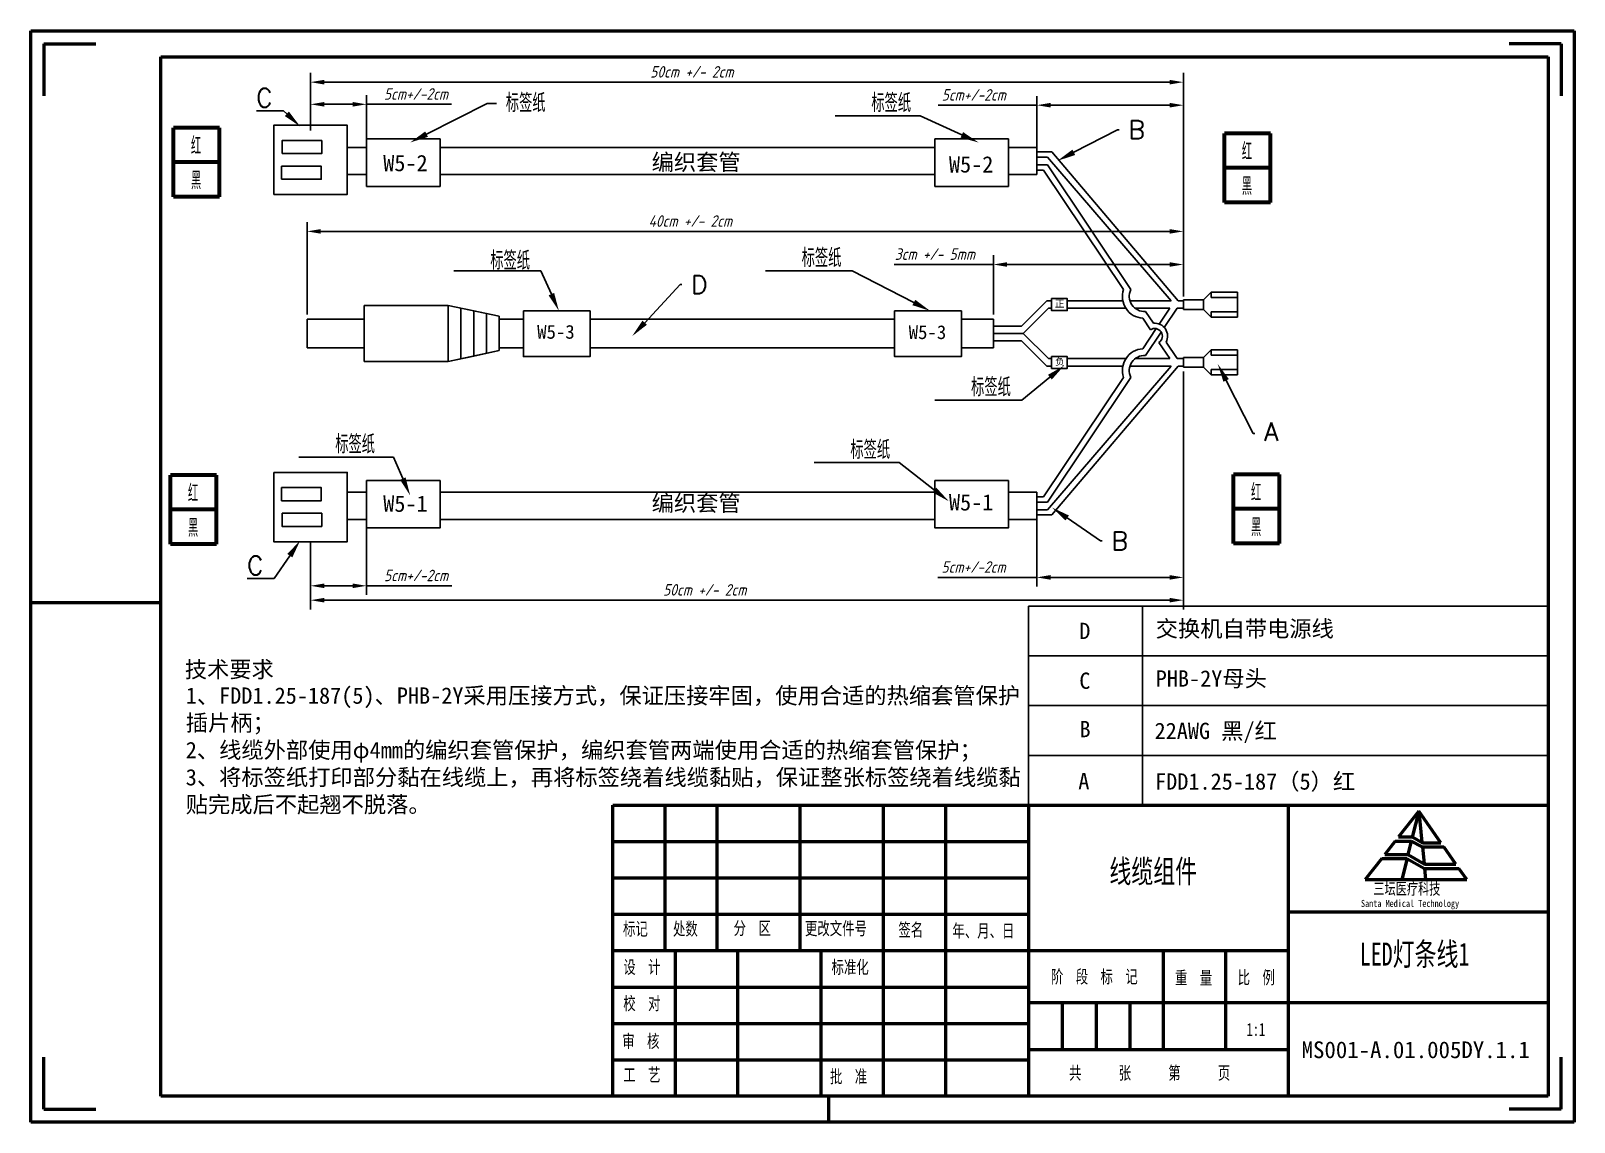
# Model space of a CAD drawing. Header units: millimetres. Extents: x 18449 to 19893, y 1703 to 2260.
# Drawn here: x 18449.9 to 18785.6, y 1704.9 to 1942.3 of the extents above; entities that cross this region are included whole.
import ezdxf
from ezdxf import colors
from ezdxf.entities.mleader import LeaderData, LeaderLine
from ezdxf.enums import TextEntityAlignment as Align
from ezdxf.math import Vec2, Vec3

# ---------------------------------------------------------------- set-up
doc = ezdxf.new("R2010")
doc.units = ezdxf.units.MM
doc.layers.add('7标注层', color=4, linetype='Continuous')
doc.layers.add('dim', color=82, linetype='Continuous', lineweight=9)
doc.layers.add('总内框线', color=7, linetype='Continuous', lineweight=50)
doc.styles.add('GB', font='gbeitc.shx', dxfattribs={"bigfont": 'gbcbig.shx'})
doc.styles.add('SLDTEXTSTYLE1', font='TXT', dxfattribs={"width": 0.7})
doc.styles.get("Standard").update_dxf_attribs({"font": 'txt', "bigfont": 'gbcbig.shx'})
doc.styles.add('TXT08', font='txt.shx', dxfattribs={"width": 0.8, "bigfont": 'gbcbig.shx'})
doc.styles.add('宋体', font='')
doc.styles.get('宋体').set_extended_font_data('SimSun')
doc.dimstyles.new('GB', dxfattribs={"dimtxt": 2.5, "dimasz": 3, "dimexe": 2, "dimexo": 1, "dimgap": 1, "dimtad": 1, "dimtoh": 1, "dimdsep": 46, "dimtxsty": 'GB', "dimcen": 2.5, "dimclrd": 1, "dimclre": 3, "dimclrt": 6, "dimadec": 0, "dimazin": 0, "dimtfac": 1, "dimtmove": 0, "dimatfit": 3, "dimfxl": 4, "dimarcsym": 0})

# ---------------------------------------------------------------- blocks, each defined once
blk = doc.blocks.new('*D376')
at = {"color": 3, "lineweight": -2, "transparency": 16777216}
for p, q in [((18509.98, 1880.64), (18509.98, 1900.7)), ((18700.62, 1884.57), (18700.62, 1900.7))]:
    blk.add_line(p, q, dxfattribs=at)
at = {"color": 1, "lineweight": -2, "transparency": 16777216}
blk.add_line((18512.98, 1898.7), (18697.62, 1898.7), dxfattribs=at)
at = {"color": 1, "transparency": 16777216}
for points in [[(18512.98, 1899.2), (18512.98, 1898.2), (18509.98, 1898.7)], [(18697.62, 1899.2), (18697.62, 1898.2), (18700.62, 1898.7)]]:
    blk.add_solid(points, dxfattribs=at)
at = {"layer": 'Defpoints', "color": 0, "transparency": 16777216}
for p in [(18700.62, 1898.7), (18700.62, 1883.57), (18509.98, 1879.64)]:
    blk.add_point(p, dxfattribs=at)
at = {"color": 6, "transparency": 16777216, "insert": (18593.36, 1900.95), "char_height": 2.5, "attachment_point": 5, "style": 'GB'}
blk.add_mtext('40cm +/- 2cm', dxfattribs=at)
blk = doc.blocks.new('*D377')
at = {"color": 3, "lineweight": -2, "transparency": 16777216}
for p, q in [((18659.28, 1880.59), (18659.28, 1893.5)), ((18700.62, 1884.8), (18700.62, 1893.5))]:
    blk.add_line(p, q, dxfattribs=at)
at = {"color": 1, "lineweight": -2, "transparency": 16777216}
for p, q in [((18659.28, 1891.5), (18637.67, 1891.5)), ((18697.62, 1891.5), (18662.28, 1891.5))]:
    blk.add_line(p, q, dxfattribs=at)
at = {"color": 1, "transparency": 16777216}
for points in [[(18662.28, 1892), (18662.28, 1891), (18659.28, 1891.5)], [(18697.62, 1892), (18697.62, 1891), (18700.62, 1891.5)]]:
    blk.add_solid(points, dxfattribs=at)
at = {"layer": 'Defpoints', "color": 0, "transparency": 16777216}
for p in [(18659.28, 1891.5), (18700.62, 1883.8), (18659.28, 1879.59)]:
    blk.add_point(p, dxfattribs=at)
at = {"color": 6, "transparency": 16777216, "insert": (18646.56, 1893.75), "char_height": 2.5, "attachment_point": 5, "style": 'GB'}
blk.add_mtext('3cm +/- 5mm', dxfattribs=at)
blk = doc.blocks.new('*D407')
at = {"color": 3, "lineweight": -2, "transparency": 16777216}
for p, q in [((18700.62, 1867.19), (18700.62, 1816.48)), ((18510.73, 1828), (18510.73, 1816.48))]:
    blk.add_line(p, q, dxfattribs=at)
at = {"color": 1, "lineweight": -2, "transparency": 16777216}
blk.add_line((18513.73, 1818.48), (18697.62, 1818.48), dxfattribs=at)
at = {"color": 1, "transparency": 16777216}
for points in [[(18513.73, 1818.98), (18513.73, 1817.98), (18510.73, 1818.48)], [(18697.62, 1818.98), (18697.62, 1817.98), (18700.62, 1818.48)]]:
    blk.add_solid(points, dxfattribs=at)
at = {"layer": 'Defpoints', "color": 0, "transparency": 16777216}
for p in [(18700.62, 1868.19), (18510.73, 1829), (18700.62, 1818.48)]:
    blk.add_point(p, dxfattribs=at)
at = {"color": 6, "transparency": 16777216, "insert": (18596.5, 1820.73), "char_height": 2.5, "attachment_point": 5, "style": 'GB'}
blk.add_mtext('50cm +/- 2cm', dxfattribs=at)
blk = doc.blocks.new('*D408')
at = {"layer": '7标注层', "color": 3, "lineweight": -2, "transparency": 16777216}
for p, q in [((18522.93, 1840.94), (18522.93, 1819.61)), ((18510.73, 1831.11), (18510.73, 1819.61))]:
    blk.add_line(p, q, dxfattribs=at)
at = {"layer": '7标注层', "color": 1, "lineweight": -2, "transparency": 16777216}
for p, q in [((18513.73, 1821.61), (18519.93, 1821.61)), ((18522.93, 1821.61), (18541.46, 1821.61))]:
    blk.add_line(p, q, dxfattribs=at)
at = {"layer": '7标注层', "color": 1, "transparency": 16777216}
for points in [[(18513.73, 1822.11), (18513.73, 1821.11), (18510.73, 1821.61)], [(18519.93, 1822.11), (18519.93, 1821.11), (18522.93, 1821.61)]]:
    blk.add_solid(points, dxfattribs=at)
at = {"layer": 'Defpoints', "color": 0, "transparency": 16777216}
for p in [(18522.93, 1841.94), (18510.73, 1832.11), (18522.93, 1821.61)]:
    blk.add_point(p, dxfattribs=at)
at = {"layer": '7标注层', "color": 6, "transparency": 16777216, "insert": (18533.71, 1823.86), "char_height": 2.5, "attachment_point": 5, "style": 'GB'}
blk.add_mtext('5cm+/-2cm', dxfattribs=at)
blk = doc.blocks.new('*D409')
at = {"layer": '7标注层', "color": 3, "lineweight": -2, "transparency": 16777216}
for p, q in [((18700.62, 1868.19), (18700.62, 1821.44)), ((18668.72, 1840.94), (18668.72, 1821.44))]:
    blk.add_line(p, q, dxfattribs=at)
at = {"layer": '7标注层', "color": 1, "lineweight": -2, "transparency": 16777216}
for p, q in [((18668.72, 1823.44), (18647.23, 1823.44)), ((18697.62, 1823.44), (18671.72, 1823.44))]:
    blk.add_line(p, q, dxfattribs=at)
at = {"layer": '7标注层', "color": 1, "transparency": 16777216}
for points in [[(18671.72, 1823.94), (18671.72, 1822.94), (18668.72, 1823.44)], [(18697.62, 1823.94), (18697.62, 1822.94), (18700.62, 1823.44)]]:
    blk.add_solid(points, dxfattribs=at)
at = {"layer": 'Defpoints', "color": 0, "transparency": 16777216}
for p in [(18700.62, 1869.19), (18668.72, 1841.94), (18700.62, 1823.44)]:
    blk.add_point(p, dxfattribs=at)
at = {"layer": '7标注层', "color": 6, "transparency": 16777216, "insert": (18654.97, 1825.69), "char_height": 2.5, "attachment_point": 5, "style": 'GB'}
blk.add_mtext('5cm+/-2cm', dxfattribs=at)
blk = doc.blocks.new('*D413')
at = {"color": 3, "lineweight": -2, "transparency": 16777216}
for p, q in [((18510.73, 1921.26), (18510.73, 1933.16)), ((18700.62, 1884.57), (18700.62, 1933.16))]:
    blk.add_line(p, q, dxfattribs=at)
at = {"color": 1, "lineweight": -2, "transparency": 16777216}
blk.add_line((18513.73, 1931.16), (18697.62, 1931.16), dxfattribs=at)
at = {"color": 1, "transparency": 16777216}
for points in [[(18513.73, 1931.66), (18513.73, 1930.66), (18510.73, 1931.16)], [(18697.62, 1931.66), (18697.62, 1930.66), (18700.62, 1931.16)]]:
    blk.add_solid(points, dxfattribs=at)
at = {"layer": 'Defpoints', "color": 0, "transparency": 16777216}
for p in [(18700.62, 1931.16), (18510.73, 1920.26), (18700.62, 1883.57)]:
    blk.add_point(p, dxfattribs=at)
at = {"color": 6, "transparency": 16777216, "insert": (18593.7, 1933.41), "char_height": 2.5, "attachment_point": 5, "style": 'GB'}
blk.add_mtext('50cm +/- 2cm', dxfattribs=at)
blk = doc.blocks.new('*D414')
at = {"layer": '7标注层', "color": 3, "lineweight": -2, "transparency": 16777216}
for p, q in [((18510.73, 1920.62), (18510.73, 1928.34)), ((18522.93, 1916.95), (18522.93, 1928.34))]:
    blk.add_line(p, q, dxfattribs=at)
at = {"layer": '7标注层', "color": 1, "lineweight": -2, "transparency": 16777216}
for p, q in [((18513.73, 1926.34), (18519.93, 1926.34)), ((18522.93, 1926.34), (18541.42, 1926.34))]:
    blk.add_line(p, q, dxfattribs=at)
at = {"layer": '7标注层', "color": 1, "transparency": 16777216}
for points in [[(18513.73, 1926.84), (18513.73, 1925.84), (18510.73, 1926.34)], [(18519.93, 1926.84), (18519.93, 1925.84), (18522.93, 1926.34)]]:
    blk.add_solid(points, dxfattribs=at)
at = {"layer": 'Defpoints', "color": 0, "transparency": 16777216}
for p in [(18522.93, 1926.34), (18510.73, 1919.62), (18522.93, 1915.95)]:
    blk.add_point(p, dxfattribs=at)
at = {"layer": '7标注层', "color": 6, "transparency": 16777216, "insert": (18533.68, 1928.59), "char_height": 2.5, "attachment_point": 5, "style": 'GB'}
blk.add_mtext('5cm+/-2cm', dxfattribs=at)
blk = doc.blocks.new('*D415')
at = {"layer": '7标注层', "color": 3, "lineweight": -2, "transparency": 16777216}
for p, q in [((18668.72, 1916.95), (18668.72, 1928.15)), ((18700.62, 1884.57), (18700.62, 1928.15))]:
    blk.add_line(p, q, dxfattribs=at)
at = {"layer": '7标注层', "color": 1, "lineweight": -2, "transparency": 16777216}
for p, q in [((18668.72, 1926.15), (18647.27, 1926.15)), ((18697.62, 1926.15), (18671.72, 1926.15))]:
    blk.add_line(p, q, dxfattribs=at)
at = {"layer": '7标注层', "color": 1, "transparency": 16777216}
for points in [[(18671.72, 1926.65), (18671.72, 1925.65), (18668.72, 1926.15)], [(18697.62, 1926.65), (18697.62, 1925.65), (18700.62, 1926.15)]]:
    blk.add_solid(points, dxfattribs=at)
at = {"layer": 'Defpoints', "color": 0, "transparency": 16777216}
for p in [(18700.62, 1926.15), (18668.72, 1915.95), (18700.62, 1883.57)]:
    blk.add_point(p, dxfattribs=at)
at = {"layer": '7标注层', "color": 6, "transparency": 16777216, "insert": (18655.02, 1928.4), "char_height": 2.5, "attachment_point": 5, "style": 'GB'}
blk.add_mtext('5cm+/-2cm', dxfattribs=at)

msp = doc.modelspace()

# ---------------------------------------------------------------- linework, layer by layer
at = {"color": 3, "lineweight": 60}
for p, q in [((18490.961, 1921.25), (18480.928, 1921.25)), ((18480.928, 1906.25), (18480.928, 1921.25)), ((18490.961, 1906.25), (18490.961, 1921.25)), ((18719.57, 1920.018), (18709.537, 1920.018)), ((18709.537, 1905.018), (18709.537, 1920.018)), ((18719.57, 1905.018), (18719.57, 1920.018)), ((18490.961, 1913.75), (18480.928, 1913.75)), ((18719.57, 1912.518), (18709.537, 1912.518)), ((18490.961, 1906.25), (18480.928, 1906.25)), ((18719.57, 1905.018), (18709.537, 1905.018)), ((18490.313, 1845.682), (18480.28, 1845.682)), ((18480.28, 1830.682), (18480.28, 1845.682)), ((18490.313, 1830.682), (18490.313, 1845.682)), ((18721.556, 1845.823), (18711.524, 1845.823)), ((18711.524, 1830.823), (18711.524, 1845.823)), ((18721.556, 1830.823), (18721.556, 1845.823)), ((18490.313, 1838.182), (18480.28, 1838.182)), ((18721.556, 1838.323), (18711.524, 1838.323)), ((18490.313, 1830.682), (18480.28, 1830.682)), ((18721.556, 1830.823), (18711.524, 1830.823))]:
    msp.add_line(p, q, dxfattribs=at)
for p, q in [((18518.803, 1916.946), (18522.931, 1916.946)), ((18538.925, 1916.946), (18646.571, 1916.946)), ((18559.048, 1916.946), (18582.822, 1916.946)), ((18662.566, 1916.946), (18668.715, 1916.946)), ((18668.715, 1911.042), (18668.715, 1916.946)), ((18672.032, 1915.971), (18668.715, 1915.971)), ((18671.028, 1914.821), (18668.715, 1914.821)), ((18671.028, 1914.821), (18697.992, 1883.568)), ((18672.032, 1915.971), (18699.465, 1883.568)), ((18518.803, 1911.042), (18522.931, 1911.042)), ((18538.925, 1911.042), (18646.571, 1911.042)), ((18559.048, 1911.042), (18582.822, 1911.042)), ((18662.566, 1911.042), (18668.715, 1911.042)), ((18671.028, 1913.167), (18668.715, 1913.167)), ((18670.185, 1912.017), (18668.715, 1912.017)), ((18670.185, 1912.017), (18687.598, 1886.047)), ((18671.028, 1913.167), (18689.207, 1886.033)), ((18665.43, 1878.093), (18670.906, 1883.568)), ((18670.906, 1883.568), (18671.961, 1883.568)), ((18675.372, 1883.568), (18676.731, 1883.568)), ((18676.731, 1883.568), (18687.452, 1883.568)), ((18688.991, 1883.568), (18697.992, 1883.568)), ((18699.465, 1883.568), (18700.616, 1883.568)), ((18700.616, 1883.798), (18700.616, 1881.738)), ((18700.616, 1883.798), (18704.97, 1883.798)), ((18700.616, 1883.568), (18700.616, 1881.968)), ((18704.97, 1883.798), (18706.644, 1885.473)), ((18704.97, 1883.798), (18704.97, 1881.738)), ((18706.644, 1885.473), (18712.377, 1885.473)), ((18706.644, 1885.473), (18706.644, 1884.305)), ((18706.644, 1884.305), (18712.377, 1884.305)), ((18712.377, 1885.473), (18712.377, 1880.064)), ((18522.424, 1882.589), (18522.424, 1870.397)), ((18522.424, 1882.589), (18540.699, 1882.589)), ((18540.699, 1882.589), (18551.787, 1880.231)), ((18540.699, 1882.589), (18540.699, 1870.397)), ((18540.699, 1882.589), (18546.243, 1881.41)), ((18543.471, 1882), (18543.471, 1870.986)), ((18546.243, 1881.41), (18546.243, 1871.576)), ((18546.243, 1881.41), (18551.787, 1880.231)), ((18549.015, 1880.821), (18549.015, 1872.165)), ((18551.787, 1880.231), (18551.787, 1872.755)), ((18551.787, 1879.593), (18551.787, 1880.231)), ((18665.802, 1876.493), (18671.277, 1881.968)), ((18671.277, 1881.968), (18671.961, 1881.968)), ((18675.372, 1881.968), (18676.731, 1881.968)), ((18676.731, 1881.968), (18688.11, 1881.968)), ((18690.106, 1881.968), (18697.675, 1881.968)), ((18692.374, 1881.306), (18694.117, 1878.704)), ((18695.375, 1878.538), (18697.675, 1881.968)), ((18696.47, 1877.793), (18699.267, 1881.968)), ((18699.267, 1881.968), (18700.616, 1881.968)), ((18700.616, 1881.738), (18704.97, 1881.738)), ((18704.97, 1881.738), (18706.644, 1880.064)), ((18706.644, 1880.064), (18706.644, 1881.231)), ((18706.644, 1881.231), (18712.377, 1881.231)), ((18706.644, 1880.064), (18712.377, 1880.064)), ((18509.984, 1873.347), (18509.984, 1879.64)), ((18509.984, 1879.64), (18522.424, 1879.64)), ((18522.424, 1879.64), (18522.424, 1873.347)), ((18551.787, 1879.593), (18557.039, 1879.593)), ((18571.57, 1879.593), (18590.288, 1879.593)), ((18571.57, 1879.593), (18619.625, 1879.593)), ((18590.288, 1879.593), (18637.809, 1879.593)), ((18652.34, 1879.593), (18659.277, 1879.593)), ((18659.277, 1879.593), (18659.277, 1873.393)), ((18665.43, 1878.093), (18659.277, 1878.093)), ((18691.778, 1879.813), (18693.468, 1877.293)), ((18691.778, 1873.173), (18694.708, 1877.543)), ((18692.374, 1871.68), (18695.798, 1876.79)), ((18509.984, 1873.347), (18522.424, 1873.347)), ((18551.787, 1872.755), (18551.787, 1873.393)), ((18551.787, 1873.393), (18557.039, 1873.393)), ((18571.57, 1873.393), (18590.288, 1873.393)), ((18571.57, 1873.393), (18618.879, 1873.393)), ((18589.543, 1873.393), (18637.809, 1873.393)), ((18652.34, 1873.393), (18659.277, 1873.393)), ((18659.277, 1876.493), (18665.802, 1876.493)), ((18659.277, 1876.493), (18665.802, 1876.493)), ((18665.43, 1874.893), (18659.277, 1874.893)), ((18665.43, 1874.893), (18670.906, 1869.418)), ((18665.802, 1876.493), (18671.277, 1871.018)), ((18695.313, 1874.541), (18697.675, 1871.018)), ((18696.864, 1874.604), (18699.267, 1871.018)), ((18522.424, 1870.397), (18540.699, 1870.397)), ((18540.699, 1870.397), (18551.787, 1872.755)), ((18540.699, 1870.397), (18546.243, 1871.576)), ((18546.243, 1871.576), (18551.787, 1872.755)), ((18671.277, 1871.018), (18671.947, 1871.018)), ((18675.357, 1871.018), (18676.731, 1871.018)), ((18676.731, 1871.018), (18688.11, 1871.018)), ((18690.106, 1871.018), (18697.675, 1871.018)), ((18699.267, 1871.018), (18700.616, 1871.018)), ((18700.616, 1871.248), (18700.616, 1869.188)), ((18700.616, 1871.248), (18704.97, 1871.248)), ((18700.616, 1871.018), (18700.616, 1869.418)), ((18704.97, 1871.248), (18706.644, 1872.922)), ((18704.97, 1871.248), (18704.97, 1869.188)), ((18706.644, 1872.922), (18712.377, 1872.922)), ((18706.644, 1872.922), (18706.644, 1871.755)), ((18706.644, 1871.755), (18712.377, 1871.755)), ((18712.377, 1872.922), (18712.377, 1867.513)), ((18670.185, 1840.969), (18687.598, 1866.939)), ((18670.906, 1869.418), (18671.947, 1869.418)), ((18671.028, 1838.165), (18697.992, 1869.418)), ((18671.028, 1839.819), (18689.207, 1866.953)), ((18672.032, 1837.015), (18699.465, 1869.418)), ((18675.357, 1869.418), (18676.731, 1869.418)), ((18676.731, 1869.418), (18687.452, 1869.418)), ((18688.991, 1869.418), (18697.992, 1869.418)), ((18699.465, 1869.418), (18700.616, 1869.418)), ((18700.616, 1869.188), (18704.97, 1869.188)), ((18704.97, 1869.188), (18706.644, 1867.513)), ((18706.644, 1867.513), (18706.644, 1868.681)), ((18706.644, 1868.681), (18712.377, 1868.681)), ((18706.644, 1867.513), (18712.377, 1867.513)), ((18518.803, 1841.944), (18522.931, 1841.944)), ((18538.925, 1841.944), (18646.571, 1841.944)), ((18559.048, 1841.944), (18582.822, 1841.944)), ((18662.566, 1841.944), (18668.715, 1841.944)), ((18668.715, 1841.944), (18668.715, 1836.04)), ((18670.185, 1840.969), (18668.715, 1840.969)), ((18671.028, 1839.819), (18668.715, 1839.819)), ((18671.028, 1838.165), (18668.715, 1838.165)), ((18672.032, 1837.015), (18668.715, 1837.015)), ((18518.803, 1836.04), (18522.931, 1836.04)), ((18538.925, 1836.04), (18646.571, 1836.04)), ((18559.048, 1836.04), (18582.822, 1836.04)), ((18662.566, 1836.04), (18668.715, 1836.04)), ((18666.934, 1784.724), (18666.934, 1817.207)), ((18666.934, 1817.207), (18780.013, 1817.207)), ((18691.732, 1784.724), (18691.732, 1817.207)), ((18666.934, 1806.379), (18780.013, 1806.379)), ((18666.934, 1806.379), (18780.013, 1806.379)), ((18666.934, 1773.896), (18666.934, 1795.551)), ((18666.934, 1795.551), (18780.013, 1795.551)), ((18691.732, 1773.896), (18691.732, 1795.551)), ((18666.934, 1784.724), (18780.013, 1784.724))]:
    msp.add_line(p, q)
for points in [[(18502.733, 1906.73), (18518.728, 1906.73), (18518.728, 1921.78), (18502.733, 1921.78)], [(18504.539, 1915.611), (18513.179, 1915.611), (18513.179, 1918.453), (18504.539, 1918.453)], [(18522.931, 1908.481), (18538.925, 1908.481), (18538.925, 1918.804), (18522.931, 1918.804)], [(18646.571, 1908.481), (18662.566, 1908.481), (18662.566, 1918.804), (18646.571, 1918.804)], [(18504.434, 1910.031), (18513.074, 1910.031), (18513.074, 1912.873), (18504.434, 1912.873)], [(18671.961, 1884.071), (18675.372, 1884.071), (18675.372, 1881.488), (18671.961, 1881.488)], [(18557.039, 1881.402), (18571.57, 1881.402), (18571.57, 1871.485), (18557.039, 1871.485)], [(18637.809, 1881.402), (18652.34, 1881.402), (18652.34, 1871.485), (18637.809, 1871.485)], [(18671.947, 1871.484), (18675.357, 1871.484), (18675.357, 1868.902), (18671.947, 1868.902)], [(18502.733, 1846.256), (18518.728, 1846.256), (18518.728, 1831.206), (18502.733, 1831.206)], [(18522.931, 1844.505), (18538.925, 1844.505), (18538.925, 1834.182), (18522.931, 1834.182)], [(18646.571, 1844.505), (18662.566, 1844.505), (18662.566, 1834.182), (18646.571, 1834.182)], [(18504.434, 1842.955), (18513.074, 1842.955), (18513.074, 1840.113), (18504.434, 1840.113)], [(18504.539, 1837.375), (18513.179, 1837.375), (18513.179, 1834.533), (18504.539, 1834.533)]]:
    msp.add_lwpolyline(points, close=True)
for centre, radius, start, end in [((18692.087, 1884.539), 4.736, 161.43149, 266.25165), ((18692.087, 1884.539), 3.245, 152.57359, 275.06848), ((18694.39, 1875.917), 1.657, 303.84157, 123.84157), ((18694.39, 1875.917), 2.801, 332.05065, 95.59142), ((18692.087, 1868.447), 4.736, 93.74835, 198.56851), ((18692.087, 1868.447), 3.245, 84.93152, 207.42641)]:
    msp.add_arc(centre, radius, start, end)
at = {"layer": '总内框线', "color": 4}
for p, q in [((18449.907, 1942.318), (18785.621, 1942.318)), ((18449.907, 1704.945), (18449.907, 1942.318)), ((18785.621, 1942.318), (18785.621, 1704.945)), ((18785.621, 1704.945), (18449.907, 1704.945))]:
    msp.add_line(p, q, dxfattribs=at)
at = {"layer": '总内框线'}
for p, q in [((18452.733, 1939.492), (18464.036, 1939.492)), ((18452.733, 1939.492), (18452.733, 1928.189)), ((18782.81, 1939.498), (18771.507, 1939.498)), ((18782.81, 1939.498), (18782.81, 1928.195)), ((18478.165, 1936.666), (18779.969, 1936.666)), ((18478.165, 1710.596), (18478.165, 1936.666)), ((18779.969, 1936.666), (18779.969, 1710.596)), ((18449.907, 1817.98), (18478.165, 1817.98)), ((18576.506, 1773.896), (18779.969, 1773.896)), ((18576.506, 1710.596), (18576.506, 1773.896)), ((18587.809, 1773.896), (18587.809, 1742.246)), ((18599.113, 1773.896), (18599.113, 1742.246)), ((18617.199, 1773.896), (18617.199, 1742.246)), ((18635.284, 1773.896), (18635.284, 1742.246)), ((18648.848, 1773.896), (18648.848, 1710.596)), ((18666.934, 1773.896), (18666.934, 1710.596)), ((18723.451, 1710.596), (18723.451, 1773.896)), ((18779.969, 1773.896), (18779.969, 1710.596)), ((18576.506, 1765.983), (18666.934, 1765.983)), ((18576.506, 1758.071), (18666.934, 1758.071)), ((18576.506, 1750.159), (18666.934, 1750.159)), ((18723.451, 1750.724), (18779.969, 1750.724)), ((18576.506, 1742.246), (18723.451, 1742.246)), ((18590.07, 1742.246), (18590.07, 1710.596)), ((18603.634, 1742.246), (18603.634, 1710.596)), ((18621.72, 1742.246), (18621.72, 1710.596)), ((18635.284, 1742.246), (18635.284, 1710.596)), ((18696.323, 1720.769), (18696.323, 1742.246)), ((18709.887, 1720.769), (18709.887, 1742.246)), ((18576.506, 1734.334), (18666.934, 1734.334)), ((18666.934, 1730.943), (18723.451, 1730.943)), ((18674.281, 1730.943), (18674.281, 1720.769)), ((18681.629, 1730.943), (18681.629, 1720.769)), ((18688.976, 1730.943), (18688.976, 1720.769)), ((18723.451, 1730.943), (18779.969, 1730.943)), ((18576.506, 1726.421), (18666.934, 1726.421)), ((18452.733, 1707.77), (18452.733, 1719.074)), ((18666.934, 1720.769), (18723.451, 1720.769)), ((18782.81, 1707.764), (18782.81, 1719.068)), ((18576.506, 1718.509), (18666.934, 1718.509)), ((18779.969, 1710.596), (18478.165, 1710.596)), ((18779.969, 1710.596), (18576.506, 1710.596)), ((18623.415, 1710.596), (18623.415, 1704.945)), ((18452.733, 1707.77), (18464.036, 1707.77)), ((18782.81, 1707.764), (18771.507, 1707.764))]:
    msp.add_line(p, q, dxfattribs=at)
at = {"layer": '总内框线', "color": 1}
for p, q in [((18751.824, 1772.608), (18747.428, 1766.97)), ((18751.824, 1772.608), (18750.417, 1766.944)), ((18756.635, 1765.73), (18751.824, 1772.608)), ((18751.824, 1772.608), (18752.503, 1765.809)), ((18746.715, 1766.056), (18744.453, 1763.155)), ((18746.715, 1766.056), (18750.155, 1766.056)), ((18747.428, 1766.97), (18750.37, 1766.97)), ((18750.192, 1766.037), (18749.475, 1763.15)), ((18750.155, 1766.056), (18752.561, 1764.812)), ((18750.37, 1766.97), (18752.648, 1765.73)), ((18744.453, 1763.155), (18749.467, 1763.155)), ((18749.467, 1763.155), (18753.093, 1761.084)), ((18752.561, 1764.812), (18757.277, 1764.812)), ((18752.602, 1764.812), (18752.968, 1761.156)), ((18752.648, 1765.73), (18756.635, 1765.73)), ((18759.886, 1761.084), (18757.277, 1764.812)), ((18743.806, 1762.326), (18740.196, 1757.696)), ((18743.806, 1762.326), (18749.242, 1762.326)), ((18749.266, 1762.312), (18748.12, 1757.696)), ((18749.242, 1762.326), (18753.045, 1760.123)), ((18753.045, 1760.123), (18760.558, 1760.123)), ((18753.071, 1760.123), (18753.313, 1757.696)), ((18753.093, 1761.084), (18759.886, 1761.084)), ((18762.256, 1757.696), (18760.558, 1760.123)), ((18740.196, 1757.696), (18762.256, 1757.696))]:
    msp.add_line(p, q, dxfattribs=at)

# ---------------------------------------------------------------- texts
at = {"color": 6, "attachment_point": 1, "style": '宋体'}
for s, insert, char_height in [('正', (18672.66, 1883.716), 1.5), ('W5-3', (18560.042, 1878.35), 3), ('W5-3', (18640.864, 1878.277), 3), ('负', (18672.712, 1871.101), 1.5)]:
    msp.add_mtext_dynamic_manual_height_columns(s, width=24.58466, gutter_width=99.965, heights=[0], dxfattribs=dict(at, insert=insert, char_height=char_height))
at = {"layer": 'dim', "color": 6, "style": 'TXT08', "width": 0.8}
for s, p in [('红', (18485.838, 1917.51)), ('红', (18714.447, 1916.278)), ('黑', (18485.838, 1909.875)), ('黑', (18714.447, 1908.643)), ('红', (18485.19, 1841.942)), ('红', (18716.434, 1842.083)), ('黑', (18716.434, 1834.448)), ('黑', (18485.19, 1834.307))]:
    msp.add_text(s, height=3.853, dxfattribs=at).set_placement(p, align=Align.MIDDLE)
at = {"layer": '总内框线', "color": 6}
for s, insert, char_height, width, attachment_point, style in [('{\\fSimSun|b0|i0|c134|p2;W5-2}', (18526.558, 1911.734), 3.55114, 25.77022, 7, 'GB'), ('{\\fSimSun|b0|i0|c134|p2;编织套管}', (18584.945, 1911.595), 3.55114, 25.77022, 7, 'GB'), ('{\\fSimSun|b0|i0|c134|p2;W5-2}', (18649.618, 1911.445), 3.55114, 25.77022, 7, 'GB'), ('{\\fSimSun|b0|i0|c134|p2;W5-1}', (18526.558, 1841.252), 3.55114, 25.77022, 1, 'GB'), ('{\\fSimSun|b0|i0|c134|p2;编织套管}', (18584.945, 1841.391), 3.55114, 25.77022, 1, 'GB'), ('{\\fSimSun|b0|i0|c134|p2;W5-1}', (18649.618, 1841.541), 3.55114, 25.77022, 1, 'GB'), ('{\\fSimSun|b0|i0|c134|p2;D}', (18677.978, 1813.564), 3.55114, 8.0267, 1, 'GB'), ('{\\fSimSun|b0|i0|c134|p2;交换机自带电源线}', (18694.601, 1814.056), 3.55114, 47.30749, 1, 'GB'), ('{\\fSimSun|b0|i0|c134|p2;技术要求}', (18483.386, 1805.197), 3.55114, 132.12967, 1, 'GB'), ('{\\fSimSun|b0|i0|c134|p2;C}', (18677.978, 1802.736), 3.55114, 8.0267, 1, 'GB'), ('{\\fSimSun|b0|i0|c134|p2;PHB-2Y母头}', (18694.601, 1803.229), 3.55114, 47.30749, 1, 'GB'), ('{\\fSimSun|b0|i0|c134|p54;1、FDD1.25-187(5)、PHB-2Y采用压接方式，保证压接牢固，使用合适的热缩套管保护插片柄；\\P2、线缆外部使用φ4mm的编织套管保护，编织套管两端使用合适的热缩套管保护；\\P3、将标签纸打印部分黏在线缆上，再将标签绕着线缆黏贴，保证整张标签绕着线缆黏贴完成后不起翘不脱落。}', (18483.596, 1799.501), 3.55114, 183.87008, 1, 'GB'), ('{\\fSimSun|b0|i0|c134|p2;B}', (18678.016, 1792.222), 3.55114, 8.0267, 1, 'GB'), ('{\\fSimSun|b0|i0|c134|p54;22AWG 黑/红}', (18694.349, 1791.825), 3.55114, 47.30749, 1, 'GB'), ('{\\fSimSun|b0|i0|c134|p2;A}', (18677.758, 1780.921), 3.55114, 8.0267, 1, 'GB'), ('{\\fSimSun|b0|i0|c134|p54;FDD1.25-187（5）红}', (18694.463, 1780.82), 3.55114, 63.7196, 1, 'GB'), ('{\\fSimSun|b0|i0|c134|p2;线缆组件}', (18684.517, 1761.995), 5, 94.62992, 1, 'SLDTEXTSTYLE1'), ('{\\fSimSun|b0|i0|c134|p2;标记}', (18578.716, 1748.396), 2.82588, 105.14436, 1, 'SLDTEXTSTYLE1'), ('{\\fSimSun|b0|i0|c134|p2;处数}', (18589.591, 1748.413), 2.82588, 105.14436, 1, 'SLDTEXTSTYLE1'), ('{\\fSimSun|b0|i0|c134|p2;分\u3000区}', (18602.772, 1748.553), 2.82588, 105.14436, 1, 'SLDTEXTSTYLE1'), ('{\\fSimSun|b0|i0|c134|p2;更改文件号}', (18618.297, 1748.491), 2.82588, 105.14436, 1, 'SLDTEXTSTYLE1'), ('{\\fSimSun|b0|i0|c134|p2;签名}', (18638.626, 1748.199), 2.82588, 105.14436, 1, 'SLDTEXTSTYLE1'), ('{\\fSimSun|b0|i0|c134|p2;年、月、日}', (18650.375, 1747.98), 2.82588, 105.14436, 1, 'SLDTEXTSTYLE1'), ('{\\fSimSun|b0|i0|c134|p54;LED灯条线1}', (18739.001, 1744), 5, 94.62992, 1, 'SLDTEXTSTYLE1'), ('{\\fSimSun|b0|i0|c134|p2;设\u3000计}', (18578.783, 1740.098), 2.82588, 105.14436, 1, 'SLDTEXTSTYLE1'), ('{\\fSimSun|b0|i0|c134|p2;标准化}', (18624.08, 1740.082), 2.82588, 105.14436, 1, 'SLDTEXTSTYLE1'), ('{\\fSimSun|b0|i0|c134|p2;阶\u3000段\u3000标\u3000记}', (18671.799, 1738.01), 2.82588, 105.14436, 1, 'SLDTEXTSTYLE1'), ('{\\fSimSun|b0|i0|c134|p2;重\u3000量}', (18698.795, 1737.752), 2.82588, 105.14436, 1, 'SLDTEXTSTYLE1'), ('{\\fSimSun|b0|i0|c134|p2;比\u3000例}', (18712.418, 1737.83), 2.82588, 105.14436, 1, 'SLDTEXTSTYLE1'), ('{\\fSimSun|b0|i0|c134|p2;校  对}', (18578.783, 1732.186), 2.82588, 105.14436, 1, 'SLDTEXTSTYLE1'), ('{\\fSimSun|b0|i0|c134|p2;1:1}', (18714.38, 1726.527), 2.82588, 105.14436, 1, 'SLDTEXTSTYLE1'), ('{\\fSimSun|b0|i0|c134|p2;审\u3000核}', (18578.552, 1723.97), 2.82588, 105.14436, 1, 'SLDTEXTSTYLE1'), ('{\\fSimSun|b0|i0|c134|p54;\\W1;MS001-A.01.005DY.1.1}', (18726.337, 1722.509), 3.64963, 56.58093, 1, 'SLDTEXTSTYLE1'), ('{\\fSimSun|b0|i0|c134|p2;工\u3000艺}', (18578.783, 1716.638), 2.82588, 105.14436, 1, 'SLDTEXTSTYLE1'), ('{\\fSimSun|b0|i0|c134|p2;批\u3000准}', (18623.735, 1716.279), 2.82588, 105.14436, 1, 'SLDTEXTSTYLE1'), ('{\\fSimSun|b0|i0|c134|p2;共\u3000\u3000\u3000张\u3000\u3000\u3000第\u3000\u3000\u3000页}', (18675.747, 1717.07), 2.82588, 105.14436, 1, 'SLDTEXTSTYLE1')]:
    msp.add_mtext(s, dxfattribs=dict(at, insert=insert, char_height=char_height, width=width, attachment_point=attachment_point, style=style))
at = {"layer": '总内框线', "color": 5, "insert": (18741.952, 1756.996), "char_height": 2.54329, "width": 94.62992, "attachment_point": 1, "style": 'SLDTEXTSTYLE1'}
msp.add_mtext('{\\fSimSun|b0|i0|c134|p2;三坛医疗科技}', dxfattribs=at)
at = {"layer": '总内框线', "color": 5, "insert": (18739.255, 1753.294), "char_height": 1.55649, "attachment_point": 1, "style": 'SLDTEXTSTYLE1'}
msp.add_mtext('Santa Medical Technology', dxfattribs=at)

# ---------------------------------------------------------------- dimensions: what is measured, and where the dimension line sits
for base, p1, p2, picture, middle in [((18700.616, 1931.165), (18510.731, 1920.258), (18700.616, 1883.568), '*D413', (18593.697, 1931.165)), ((18700.616, 1818.479), (18510.731, 1828.999), (18700.616, 1868.188), '*D407', (18596.5, 1818.479))]:
    dim = msp.add_linear_dim(base=base, p1=p1, p2=p2, text='50cm +/- 2cm', dimstyle='GB')
    dim.commit()
    dim.dimension.update_dxf_attribs({"geometry": picture, "text_midpoint": middle, "dimtype": 160})
for base, p1, p2, text, picture, middle in [((18700.616, 1898.696), (18509.984, 1879.64), (18700.616, 1883.568), '40cm +/- 2cm', '*D376', (18593.357, 1898.696)), ((18659.277, 1891.495), (18700.616, 1883.798), (18659.277, 1879.593), '3cm +/- 5mm', '*D377', (18646.557, 1891.495))]:
    dim = msp.add_linear_dim(base=base, p1=p1, p2=p2, text=text, dimstyle='GB', override={"dimscale": 0})
    dim.commit()
    dim.dimension.update_dxf_attribs({"geometry": picture, "text_midpoint": middle, "dimtype": 160})
at = {"layer": '7标注层'}
for base, p1, p2, picture, middle in [((18522.931, 1926.344), (18510.731, 1919.619), (18522.931, 1915.946), '*D414', (18533.676, 1926.344)), ((18700.616, 1926.152), (18668.715, 1915.946), (18700.616, 1883.568), '*D415', (18655.015, 1926.152)), ((18700.616, 1823.438), (18668.715, 1841.944), (18700.616, 1869.188), '*D409', (18654.971, 1823.438)), ((18522.931, 1821.612), (18510.731, 1832.114), (18522.931, 1841.944), '*D408', (18533.712, 1821.612))]:
    dim = msp.add_linear_dim(base=base, p1=p1, p2=p2, text='5cm+/-2cm', dimstyle='GB', dxfattribs=at)
    dim.commit()
    dim.dimension.update_dxf_attribs({"geometry": picture, "text_midpoint": middle, "dimtype": 160})

# ---------------------------------------------------------------- leaders
ml = msp.add_multileader_mtext('Standard')
ml.set_content('C', color=256)
ml.set_leader_properties()
ml.build(insert=Vec2(0, 0))
ml.multileader.update_dxf_attribs({"text_right_attachment_type": 6, "dogleg_length": 0.36})
ctx = ml.context
ctx.base_point, ctx.plane_origin = Vec3(18497.84, 1927.756), Vec3(18508.499, 1921.522)
ctx.right_attachment, ctx.text_align_type = 6, 2
notes = []
notes.append((ctx, [(0, (1, 1, 0), (18504.867, 1924.956), (-1, 0), 0.36, [(0, [(18508.499, 1921.522)], 0, [])])]))
ctx.mtext.insert, ctx.mtext.alignment, ctx.mtext.flow_direction = Vec3(18502.507, 1929.756), 3, 5
ml = msp.add_multileader_mtext('Standard')
ml.set_content('标签纸', color=256)
ml.set_leader_properties()
ml.build(insert=Vec2(0, 0))
ml.multileader.update_dxf_attribs({"text_right_attachment_type": 6, "dogleg_length": 0.36})
ctx = ml.context
ctx.base_point, ctx.plane_origin = Vec3(18551.229, 1926.537), Vec3(18532.418, 1918.033)
ctx.right_attachment = 6
notes.append((ctx, [(1, (1, 1, 0), (18549.187, 1926.537), (1, 0), 2.042, [(0, [(18532.418, 1918.033)], 0, [])])]))
ctx.mtext.insert, ctx.mtext.flow_direction = Vec3(18553.229, 1928.647), 5
ml = msp.add_multileader_mtext('Standard')
ml.set_content('标签纸', color=256)
ml.set_leader_properties()
ml.build(insert=Vec2(0, 0))
ml.multileader.update_dxf_attribs({"text_right_attachment_type": 6, "dogleg_length": 0.36})
ctx = ml.context
ctx.base_point, ctx.plane_origin = Vec3(18631.131, 1926.532), Vec3(18656.059, 1918.033)
ctx.right_attachment, ctx.text_align_type = 6, 2
notes.append((ctx, [(0, (1, 1, 0), (18643.381, 1923.843), (-1, 0), 1.236470653957307e-12, [(0, [(18656.059, 1918.033)], 0, [])])]))
ctx.mtext.insert, ctx.mtext.alignment, ctx.mtext.flow_direction = Vec3(18641.381, 1928.643), 3, 5
ml = msp.add_multileader_mtext('Standard')
ml.set_content('B', color=256)
ml.set_leader_properties()
ml.build(insert=Vec2(0, 0))
ml.multileader.update_dxf_attribs({"text_right_attachment_type": 6, "dogleg_length": 0.36})
ctx = ml.context
ctx.base_point, ctx.plane_origin = Vec3(18686.65, 1920.819), Vec3(18682.229, 1920.251)
ctx.right_attachment = 6
notes.append((ctx, [(1, (1, 1, 0), (18686.29, 1920.819), (1, 0), 0.36, [(0, [(18673.234, 1914.058)], 0, [])])]))
ctx.mtext.insert, ctx.mtext.flow_direction = Vec3(18688.65, 1922.819), 5
ml = msp.add_multileader_mtext('Standard')
ml.set_content('标签纸', color=256)
ml.set_leader_properties()
ml.build(insert=Vec2(0, 0))
ml.multileader.update_dxf_attribs({"text_right_attachment_type": 6, "dogleg_length": 0.36})
ctx = ml.context
ctx.base_point, ctx.plane_origin = Vec3(18548.237, 1892.824), Vec3(18566.957, 1876.549)
ctx.right_attachment, ctx.text_align_type = 6, 2
notes.append((ctx, [(0, (1, 1, 0), (18560.847, 1890.135), (-1, 0), 0.36, [(0, [(18564.774, 1881.402)], 0, [])])]))
ctx.mtext.insert, ctx.mtext.alignment, ctx.mtext.flow_direction = Vec3(18558.487, 1894.355), 3, 5
ml = msp.add_multileader_mtext('Standard')
ml.set_content('标签纸', color=256)
ml.set_leader_properties()
ml.build(insert=Vec2(0, 0))
ml.multileader.update_dxf_attribs({"text_right_attachment_type": 6, "dogleg_length": 0.36})
ctx = ml.context
ctx.base_point, ctx.plane_origin = Vec3(18615.972, 1892.824), Vec3(18647.726, 1876.549)
ctx.right_attachment, ctx.text_align_type = 6, 2
notes.append((ctx, [(0, (1, 1, 0), (18628.582, 1890.135), (-1, 0), 0.36, [(0, [(18645.543, 1881.402)], 0, [])])]))
ctx.mtext.insert, ctx.mtext.alignment, ctx.mtext.flow_direction = Vec3(18626.222, 1894.935), 3, 5
ml = msp.add_multileader_mtext('Standard')
ml.set_content('D', color=256)
ml.set_leader_properties()
ml.build(insert=Vec2(0, 0))
ml.multileader.update_dxf_attribs({"text_right_attachment_type": 6, "dogleg_length": 0.36})
ctx = ml.context
ctx.base_point, ctx.plane_origin = Vec3(18591.487, 1887.124), Vec3(18584.373, 1860.256)
ctx.right_attachment = 6
notes.append((ctx, [(1, (1, 1, 0), (18591.127, 1887.124), (1, 0), 0.36, [(0, [(18580.714, 1875.911)], 0, [])])]))
ctx.mtext.insert, ctx.mtext.flow_direction = Vec3(18593.487, 1889.124), 5
ml = msp.add_multileader_mtext('Standard')
ml.set_content('标签纸', color=256)
ml.set_leader_properties()
ml.build(insert=Vec2(0, 0))
ml.multileader.update_dxf_attribs({"text_right_attachment_type": 6, "dogleg_length": 0.36})
ctx = ml.context
ctx.base_point, ctx.plane_origin = Vec3(18652.832, 1864.713), Vec3(18692.042, 1851.614)
ctx.right_attachment, ctx.text_align_type = 6, 2
notes.append((ctx, [(0, (1, 1, 0), (18665.442, 1862.023), (-1, 0), 0.36, [(0, [(18674.685, 1869.502)], 0, [])])]))
ctx.mtext.insert, ctx.mtext.alignment, ctx.mtext.flow_direction = Vec3(18663.082, 1866.823), 3, 5
ml = msp.add_multileader_mtext('Standard')
ml.set_content('A', color=256)
ml.set_leader_properties()
ml.build(insert=Vec2(0, 0))
ml.multileader.update_dxf_attribs({"text_right_attachment_type": 6, "dogleg_length": 0.36})
ctx = ml.context
ctx.base_point, ctx.plane_origin = Vec3(18716.177, 1854.759), Vec3(18711.756, 1854.191)
ctx.right_attachment = 6
notes.append((ctx, [(1, (1, 1, 0), (18715.817, 1854.759), (1, 0), 0.36, [(0, [(18708.097, 1869.846)], 0, [])])]))
ctx.mtext.insert, ctx.mtext.flow_direction = Vec3(18718.177, 1857.159), 5
ml = msp.add_multileader_mtext('Standard')
ml.set_content('标签纸', color=256)
ml.set_leader_properties()
ml.build(insert=Vec2(0, 0))
ml.multileader.update_dxf_attribs({"text_right_attachment_type": 6, "dogleg_length": 0.36})
ctx = ml.context
ctx.base_point, ctx.plane_origin = Vec3(18514.512, 1852.286), Vec3(18532.418, 1834.953)
ctx.right_attachment, ctx.text_align_type = 6, 2
notes.append((ctx, [(0, (1, 1, 0), (18528.804, 1849.597), (-1, 0), 2.042, [(0, [(18532.418, 1841.252)], 0, [])])]))
ctx.mtext.insert, ctx.mtext.alignment, ctx.mtext.flow_direction = Vec3(18524.762, 1854.397), 3, 5
ml = msp.add_multileader_mtext('Standard')
ml.set_content('标签纸', color=256)
ml.set_leader_properties()
ml.build(insert=Vec2(0, 0))
ml.multileader.update_dxf_attribs({"text_right_attachment_type": 6, "dogleg_length": 0.36})
ctx = ml.context
ctx.base_point, ctx.plane_origin = Vec3(18626.567, 1851.086), Vec3(18656.059, 1834.953)
ctx.right_attachment, ctx.text_align_type = 6, 2
notes.append((ctx, [(0, (1, 1, 0), (18638.817, 1848.397), (-1, 0), 1.236470653957307e-12, [(0, [(18649.618, 1839.975)], 0, [])])]))
ctx.mtext.insert, ctx.mtext.alignment, ctx.mtext.flow_direction = Vec3(18636.817, 1853.197), 3, 5
ml = msp.add_multileader_mtext('Standard')
ml.set_content('B', color=256)
ml.set_leader_properties()
ml.build(insert=Vec2(0, 0))
ml.multileader.update_dxf_attribs({"text_right_attachment_type": 6, "dogleg_length": 0.36})
ctx = ml.context
ctx.base_point, ctx.plane_origin = Vec3(18682.973, 1831.377), Vec3(18681.045, 1844.816)
ctx.right_attachment = 6
notes.append((ctx, [(1, (1, 1, 0), (18682.613, 1831.377), (1, 0), 0.36, [(0, [(18672.051, 1838.623)], 0, [])])]))
ctx.mtext.insert, ctx.mtext.flow_direction = Vec3(18684.973, 1833.377), 5
ml = msp.add_multileader_mtext('Standard')
ml.set_content('C', color=256)
ml.set_leader_properties()
ml.build(insert=Vec2(0, 0))
ml.multileader.update_dxf_attribs({"text_right_attachment_type": 6, "dogleg_length": 0.36})
ctx = ml.context
ctx.base_point, ctx.plane_origin = Vec3(18495.84, 1826.03), Vec3(18508.499, 1831.464)
ctx.right_attachment, ctx.text_align_type = 6, 2
notes.append((ctx, [(0, (1, 1, 0), (18502.867, 1823.23), (-1, 0), 0.36, [(0, [(18508.499, 1831.464)], 0, [])])]))
ctx.mtext.insert, ctx.mtext.alignment, ctx.mtext.flow_direction = Vec3(18500.507, 1828.03), 3, 5
for ctx, leaders in notes:
    for number, flags, end, landing, length, lines in leaders:
        leader = LeaderData()
        leader.index, (leader.has_last_leader_line, leader.has_dogleg_vector, leader.attachment_direction) = number, flags
        leader.last_leader_point, leader.dogleg_vector, leader.dogleg_length = Vec3(end), Vec3(landing), length
        for number, points, colour, breaks in lines:
            line = LeaderLine()
            line.index, line.vertices, line.color, line.breaks = number, Vec3.list(points), colors.encode_raw_color(colour), breaks
            leader.lines.append(line)
        ctx.leaders.append(leader)

doc.saveas('drawing.dxf')
